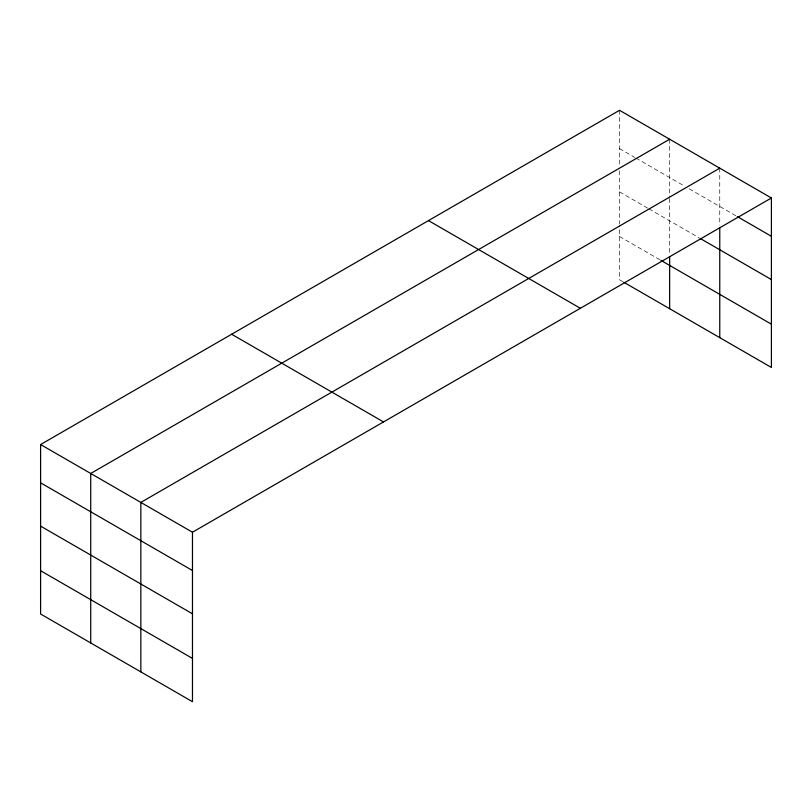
<?xml version="1.0" encoding="UTF-8"?>
<svg xmlns="http://www.w3.org/2000/svg" width="812" height="812" viewBox="0 0 812 812"><rect width="100%" height="100%" fill="white"/><g stroke="black" fill="none" stroke-linecap="round" stroke-linejoin="round"><path stroke-width="0.61" stroke-dasharray="4.06 3.04" d="M619.526 148.596L634.781 157.396M635.867 158.025L684.892 186.334M689.256 188.851L736.24 215.982M619.526 191.886L647.854 208.237M648.94 208.867L699.061 237.804M619.526 236.485L659.831 259.759M622.794 281.662L619.526 279.775L619.526 225.34M719.757 168.175L719.757 225.015M669.646 139.238L669.646 197.316M669.646 198.554L669.646 254.268M619.526 110.3L619.526 165.912M619.526 170.855L619.526 224.092"/><path stroke-width="1.22" d="M40.6 444.54L192.474 532.225L192.474 701.7L40.6 614.014L40.6 444.54L619.526 110.3L771.4 197.986L771.4 367.46L623.88 282.292M669.646 139.238L90.721 473.477L90.721 642.952M719.757 168.175L140.841 502.415L140.841 671.889M192.474 532.225L771.4 197.986M737.337 216.611L771.4 236.282M700.147 238.434L771.4 279.572M660.927 260.388L771.4 324.171M428.482 220.6L580.357 308.286M231.643 334.239L383.518 421.925M40.6 482.835L192.474 570.511M40.6 526.125L192.474 613.811M40.6 570.724L192.474 658.41M719.757 227.492L719.757 337.65M669.646 256.754L669.646 308.712"/></g></svg>
